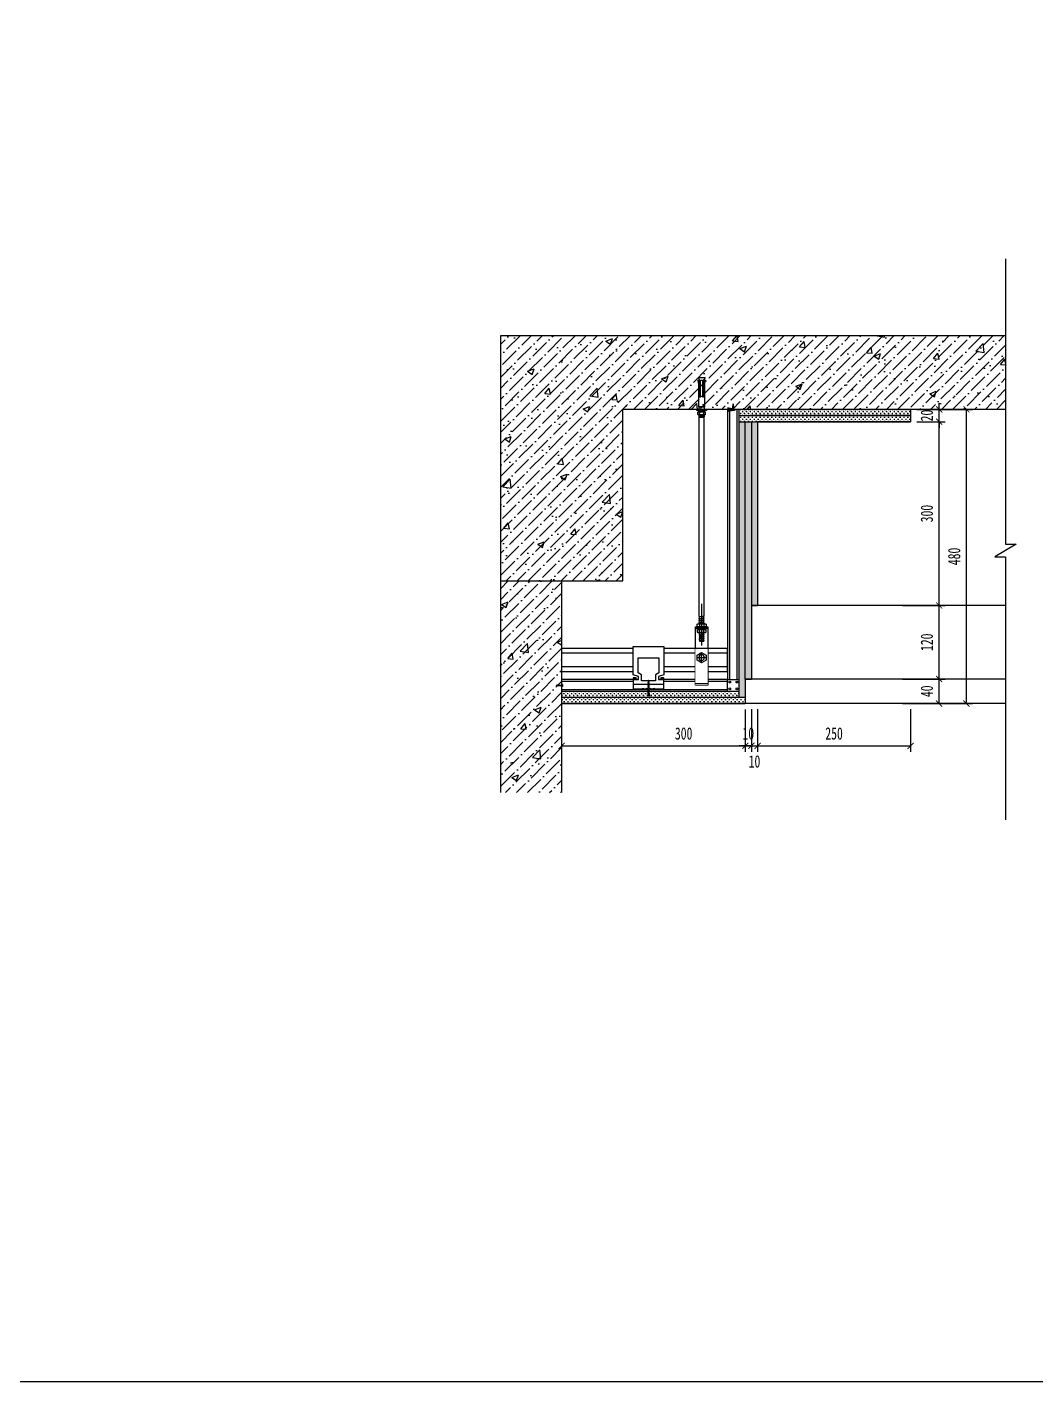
# Model space of a CAD drawing. Header units: millimetres. Extents: x 413534 to 445094, y -245300 to -235817.
# Drawn here: x 417918 to 419566, y -240239 to -238028 of the extents above; entities that cross this region are included whole.
import ezdxf

# ---------------------------------------------------------------- set-up
doc = ezdxf.new("R2010")
doc.units = ezdxf.units.MM
doc.header["$LTSCALE"] = 150
doc.header["$MEASUREMENT"] = 0
for name, pattern in [('CENTER', [50.800000000000004, 31.75, -6.35, 6.35, -6.35]), ('DASH', [0.35, 0.25, -0.1]), ('DASHEDX2', [38.099999999999994, 25.4, -12.7])]:
    doc.linetypes.add(name, pattern=pattern)
doc.layers.get('Defpoints').update_dxf_attribs({"color": 6})
for name, color, linetype in [('0-bh(填充)', 251, 'Continuous'), ('4-Fine(立面细线)', 251, 'Continuous'), ('4-Wide(立面宽线)', 4, 'Continuous'), ('A-土建墙（含管井、立管）', 6, 'Continuous'), ('D-节点填充', 250, 'Continuous'), ('D-造型细线', 146, 'Continuous'), ('E-立面轮廓线', 4, 'Continuous'), ('E-立面造型线', 3, 'Continuous'), ('E-顶面轮廓线', 4, 'Continuous')]:
    doc.layers.add(name, color=color, linetype=linetype)
doc.layers.add('DEFPOINTS(视图框)', color=250, linetype='Continuous', plot=False)
doc.styles.add('DIM', font='', dxfattribs={"width": 0.7})
doc.styles.get('DIM').set_extended_font_data('SimSun')
doc.dimstyles.new('10', dxfattribs={"dimscale": 10, "dimtxt": 2, "dimasz": 1, "dimexe": 1, "dimexo": 1, "dimgap": 1, "dimtad": 1, "dimdec": 0, "dimzin": 0, "dimdsep": 46, "dimtxsty": 'DIM', "dimblk": 'ARCHTICK', "dimcen": 0, "dimclrd": 5, "dimclre": 5, "dimclrt": 35, "dimadec": 0, "dimazin": 0, "dimtfac": 0.5, "dimtdec": 0, "dimtix": 1, "dimtmove": 2, "dimatfit": 2, "dimldrblk": 'A', "dimfxl": 0, "dimtolj": 1, "dimtzin": 0, "dimlwd": -1, "dimlwe": -1, "dimarcsym": 0})

# ---------------------------------------------------------------- blocks, each defined once
blk = doc.blocks.new('DD1')
at = {"layer": 'E-顶面轮廓线'}
for p, q in [((270, 480), (270, 460)), ((20.00000000001455, 460), (20.00000000001455, 159.9999999999854)), ((20, 460.0000000000146), (270, 460)), ((9.999999999985448, 160), (10, 39.99999999998545)), ((10, 160), (20, 160)), ((0, 40), (0, 0)), ((0, 40), (10, 40))]:
    blk.add_line(p, q, dxfattribs=at)
blk = doc.blocks.new('*U85')
blk.add_lwpolyline([(-0.000140632560942322, 8.859776426106691e-05), (440.9997707695926, 8.859776426106691e-05), (440.9997707695926, 19.00008859776426), (-0.000140632560942322, 19.00008859776426)], close=True)
at = {"color": 251, "linetype": 'DASH', "ltscale": 25}
for points in [[(440.9997707695926, 16.00008859776426), (-0.000140632560942322, 16.00008859776426)], [(-0.000140632560942322, 3.000088597764261), (440.9997707695926, 3.000088597764261)]]:
    blk.add_lwpolyline(points, dxfattribs=at)
blk = doc.blocks.new('*U91')
blk.add_lwpolyline([(-0.000140632560942322, 8.859776426106691e-05), (270.9998593723045, 8.859776426106691e-05), (270.9998593723045, 19.00008859776426), (-0.000140632560942322, 19.00008859776426)], close=True)
at = {"color": 251, "linetype": 'DASH', "ltscale": 25}
for points in [[(270.9998593723045, 16.00008859776426), (-0.000140632560942322, 16.00008859776426)], [(-0.000140632560942322, 3.000088597764261), (270.9998593723045, 3.000088597764261)]]:
    blk.add_lwpolyline(points, dxfattribs=at)
blk = doc.blocks.new('*U92')
at = {"color": 251, "linetype": 'DASH', "ltscale": 25}
for p, q in [((0, 29.99996759825444), (271.0981020317778, 29.99996759825444)), ((0, 7.999967598254443), (271.0981020317778, 7.999967598254443))]:
    blk.add_line(p, q, dxfattribs=at)
blk.add_lwpolyline([(0, 37.99996759825444), (271.0981020317778, 37.99996759825444), (271.0981020317778, -3.240174555685371e-05), (0, -3.240174555685371e-05)], close=True)
blk = doc.blocks.new('*U86')
at = {"ltscale": 0.3}
for p, q in [((-4, 110.9981414396316), (-4, 435.9981210639578)), ((4, 110.1981414396723), (4, 435.9981210639578))]:
    blk.add_line(p, q, dxfattribs=at)
for p, q in [((4, 110.1981414396723), (-4, 110.9981414396316)), ((10, 91), (-10, 91)), ((4, 106.9981414396316), (-4, 107.7981414396199)), ((4, 103.7981414396199), (-4, 104.5981414395792)), ((4, 100.5981414395792), (-4, 101.3981414397131)), ((-3.601243410885218, 97.57419347608811), (-3.601243410885218, 93.6237536558765)), ((-3.238095238186361, 109.3219509634073), (3.238095238179085, 108.674331915885)), ((-3.238095238186361, 106.1219509635121), (3.238095238179085, 105.4743319158442)), ((-3.238095238186361, 102.9219509635004), (3.238095238179085, 102.2743319158326)), ((-3.238095238186361, 99.72195096345968), (3.238095238179085, 99.07433191579184)), ((3.601243410877942, 97.57419347608811), (3.601243410877942, 93.6237536558765)), ((3.999070719502924, 81.40185856059543), (-4.000929280497076, 80.60185856063617)), ((3.999070719502924, 78.20185856055468), (-4.000929280497076, 77.40185856059543)), ((3.999070719502924, 75.00185856054304), (-4.000929280497076, 74.20185856055468)), ((3.999070719502924, 71.8018585605023), (-4.000929280497076, 71.00185856054304)), ((-3.602172691375017, 84.42580652423203), (-3.602172691375017, 88.37624634429812)), ((3.179239415250777, 69.99822969114757), (-3.499114845573786, 69.99822969114757)), ((-3.239024518683436, 82.27804903671495), (3.237165957689285, 82.92566808438278)), ((-3.239024518683436, 79.0780490366742), (3.237165957689285, 79.72566808434203)), ((-3.239024518683436, 75.87804903680808), (3.237165957689285, 76.52566808433039)), ((-3.239024518683436, 72.67804903676733), (3.237165957689285, 73.32566808443516)), ((3.600314130380866, 84.42580652423203), (3.600314130380866, 88.37624634429812))]:
    blk.add_line(p, q)
for points in [[(-4, 98.19814143967233), (-3.238095238186361, 99.72195096345968), (-4, 101.3981414397131), (-3.238095238186361, 102.9219509635004), (-4, 104.5981414395792), (-3.238095238186361, 106.1219509635121), (-4, 107.7981414396199), (-3.238095238186361, 109.3219509634073), (-4, 110.9981414396316)], [(7.201557541266084, 91), (7.201557541266084, 89), (-7.203416102260235, 89), (-7.203416102260235, 91)], [(3.636445819705841, 98.19796063643298), (3.238095238179085, 99.07433191579184), (4, 100.5981414395792), (3.238095238179085, 102.2743319158326), (4, 103.7981414396199), (3.238095238179085, 105.4743319158442), (4, 106.9981414396316), (3.238095238179085, 108.674331915885), (4, 110.1981414396723)], [(-3.499114845573786, 69.99822969114757), (-4.000929280497076, 71.00185856054304), (-3.239024518683436, 72.67804903676733), (-4.000929280497076, 74.20185856055468), (-3.239024518683436, 75.87804903680808), (-4.000929280497076, 77.40185856059543), (-3.239024518683436, 79.0780490366742), (-4.000929280497076, 80.60185856063617), (-3.239024518683436, 82.27804903671495), (-4.000929280497076, 83.8018585605023)], [(3.635516539216042, 83.80203936374164), (3.237165957689285, 82.92566808438278), (3.999070719502924, 81.40185856059543), (3.237165957689285, 79.72566808434203), (3.999070719502924, 78.20185856055468), (3.237165957689285, 76.52566808433039), (3.999070719502924, 75.00185856054304), (3.237165957689285, 73.32566808443516), (3.999070719502924, 71.8018585605023), (3.179239415250777, 69.99822969114757)]]:
    blk.add_lwpolyline(points)
blk.add_lwpolyline([(10, -2), (10, 93), (-10, 93), (-10, -2)], close=True)
for points in [[(3.635516539216042, 83.80203936374164), (-4.000929280497076, 83.8018585605023), (-5.422307712957263, 83.8018249074812, -0.2264100498886902), (-7.203416102260235, 84.52976546686841), (-7.203416102260235, 88.27228740169085, -0.193582494185003), (-5.26528905145824, 89), (-3.400000000372529, 89), (3.399999999746797, 89), (5.263423079624772, 89, -0.2015784217214953), (7.201557541266084, 88.27228740169085), (7.201557541266084, 84.52976546686841, -0.2037215875477212), (5.420441741123796, 83.80208162436611)], [(3.636445819705841, 98.19796063643298), (-4, 98.19814143967233), (-5.421378432467463, 98.19817509269342, 0.2264100498886902), (-7.202486822381616, 97.47023453330621), (-7.202486822381616, 93.7277125986293, 0.1935824941850031), (-5.26435977096844, 93), (-3.399070719882729, 93), (3.400929280243872, 93), (5.264352360114572, 93, 0.2015784217214952), (7.202486821755883, 93.7277125986293), (7.202486821755883, 97.47023453330621, 0.2037215875477212), (5.421371020995139, 98.19791837595403)]]:
    blk.add_lwpolyline(points, format="xyb", close=True)
for points in [[(-5.26528905145824, 89, -0.2192943094475074), (-3.602172691375017, 88.37624634429812, -0.1732050807607414), (3.600314130380866, 88.37624634429812, -0.1022420012928416), (5.263423079624772, 89)], [(-5.26435977096844, 98.19794713178999, -0.2192943094475075), (-3.601243410885218, 97.57419347608811, -0.1732050807607414), (3.601243410877942, 97.57419347608811, -0.1022420012928416), (5.264352360114572, 98.19794713178999)], [(-5.26435977096844, 93, 0.2192943094475074), (-3.601243410885218, 93.6237536558765, 0.1732050807607414), (3.601243410877942, 93.6237536558765, 0.1022420012928416), (5.264352360114572, 93)], [(-5.26528905145824, 83.80205286838464, 0.2192943094475074), (-3.602172691375017, 84.42580652423203, 0.1732050807607414), (3.600314130380866, 84.42580652423203, 0.1022420012928416), (5.263423079624772, 83.80205286838464)]]:
    blk.add_lwpolyline(points, format="xyb")
blk.add_wipeout([(-10, 58), (9.999999999999996, 58), (9.999999999999996, -2), (-10, -2)])
at = {"color": 251, "linetype": 'CENTER', "ltscale": 3}
for p, q in [((0, 130.4424902988721), (0, 62.7965615169378)), ((0, 35.5530487895594), (0, 50.44695121045515)), ((7.446951210447878, 43), (-7.446951210455154, 43))]:
    blk.add_line(p, q, dxfattribs=at)
blk.add_line((-10, 58), (10, 58))
at = {"color": 251, "linetype": 'DASH', "ltscale": 15}
blk.add_line((-10, 0), (10, 0), dxfattribs=at)
blk.add_lwpolyline([(1.114131009671837e-11, 51.25581493828213), (-7.201557541266311, 47.09799375323928), (-7.201557541266311, 38.78235138318269), (1.114131009671837e-11, 34.62453019811073), (7.201557541265856, 38.78235138318269), (7.201557541265856, 47.09799375323928)], close=True)
blk.add_circle((1.114131009671837e-11, 42.94017256819643), 4.618206225616746)
blk = doc.blocks.new('QBLOCK2009062415473686')
at = {"color": 251}
for p, q in [((-1.659590296978422, 1.629227183666444), (-1.40758949683368, 1.774719183706111)), ((-1.659590296978422, 1.629228783678627), (-1.40758949683368, 1.774720783718294)), ((-1.659590296978422, 1.629228783678627), (-1.407590297028946, 1.377227983670309)), ((-1.659590296978422, 1.62923038369081), (-1.407590297028946, 1.377229583682492)), ((-1.490173496837087, 3.517638783765506), (-1.238173496887612, 3.663130783712404)), ((-1.490173496837087, 3.517641183736487), (-1.238171896875429, 3.265639583722077)), ((-1.407588697016763, 1.377222383674962), (1.288410502886109, 2.283728783671904)), ((-1.40758709700458, -0.7027608163207333), (1.288412102898292, 0.2037455836762092)), ((-1.238173496887612, 3.265637183703802), (1.007983302908542, 4.020888383736747)), ((-1.113939096940157, 5.527193983743928), (-0.8619398971786723, 5.672686783742392)), ((-1.113942296964524, 5.527193183737836), (-0.861940696995589, 5.275190783717335)), ((-0.959592697188782, 2.589352383700316), (-0.8591256433865055, 3.393088814200382)), ((-0.9595910971765989, 1.762011975750283), (-0.9595910971765989, 2.589372383758018)), ((-0.9595894971644157, -0.1546276242952445), (-0.9595894971644157, 1.527872732933247)), ((-0.8619382971664891, 5.275189183705152), (0.7116641028114827, 5.804299583711327)), ((-0.807260202775069, 3.808012336961838), (-0.6134177317580907, 5.358752106461907)), ((-0.737703896847961, 7.536750783732714), (-0.4857038968912093, 7.682243583732998)), ((-0.7377046970432275, 7.536749983726622), (-0.4857030970742926, 7.284748383759506)), ((-0.5615505633613793, 5.773689452798862), (-0.3677081400237512, 7.324428840594919)), ((-0.4857054969033925, 7.284753183748762), (0.4467089029276394, 7.598269983714999)), ((-0.3158427091038902, 7.739352285918358), (-0.05959314719802933, 9.789348783728201)), ((0.1759854926058324, 7.90472511119151), (-0.05959314719802933, 9.789348783728201)), ((0.4018728019946138, 6.097631857039232), (0.2236670246638823, 7.523273956272533)), ((0.6987089028843911, 7.743754783747136), (0.4467073029154562, 7.995756383761545)), ((0.698712903104024, 7.743765183733558), (0.4467121029520058, 7.598272383733274)), ((0.627761673022178, 4.290526107983169), (0.4495559288479853, 5.716167943324763)), ((0.8404105028384947, 2.58934038370171), (0.675443248663214, 3.909074606890499)), ((0.9636601029269514, 5.949790783744902), (0.7116577031338238, 6.201792383713837)), ((0.9636665029756841, 5.949799583719141), (0.7116657028236659, 5.804307583726768)), ((0.8404113030337612, 2.592738383731557), (0.8404113030337612, 2.370624929668338)), ((0.840409703021578, 2.13310724143048), (0.840409703021578, 0.450606529646393)), ((0.8404113030337612, 0.05312404143478489), (0.8404113030337612, -1.629376670349302)), ((1.259985703072743, 4.166385183720195), (1.007984902920725, 4.418385183769715)), ((1.259992103121476, 4.16637878376423), (1.007992103164725, 4.020885983718472)), ((1.540408902830677, 2.429226383661444), (1.288408103057009, 2.681226383710964)), ((1.540408902830677, 2.429227983673627), (1.288408103057009, 2.681227983723147)), ((1.540408902830677, 2.429227983673627), (1.288408103057009, 2.283735183675162)), ((1.540408902830677, 2.42922958368581), (1.288408103057009, 2.283736783687345)), ((1.54041050284286, 0.3492431836657488), (1.288409703069192, 0.60124318371345)), ((1.54041050284286, 0.349244783677932), (1.288409703069192, 0.2037519836776482)), ((-3.400000000001455, -9.789348783728201), (-3.400000000001455, -8.98934878372711)), ((3.400000000001455, -9.789348783728201), (-3.400000000001455, -9.789348783728201)), ((3.400000000001455, -8.98934878372711), (-3.399993256483867, -8.98934629015639)), ((-1.659588696966239, -0.450756016329251), (-1.407587896821497, -0.3052640162895841)), ((-1.659588696966239, -0.4507544163170678), (-1.407588697016763, -0.7027552163253858)), ((-1.659589497161505, -2.53073441633569), (-1.40758949721203, -2.385242416294204)), ((-1.659588696966239, -2.530733616329599), (-1.407587896821497, -2.385241616289932)), ((-1.659589497161505, -2.530733616329599), (-1.40758949721203, -2.782733616284531)), ((-1.659588696966239, -2.530732016317415), (-1.407588697016763, -2.782732816325733)), ((-1.659589497161505, -4.610734416319247), (-1.40758949721203, -4.46524241627958)), ((-1.659589497161505, -4.610733616313155), (-1.40758949721203, -4.862733616315381)), ((-1.40758949721203, -2.782733616284531), (1.288408902873925, -1.87622721628577)), ((-1.40758709700458, -2.782738416321081), (1.288412102898292, -1.876232016324138)), ((-1.40758949721203, -4.862733616315381), (1.288409702690842, -3.956226416310528)), ((-0.9595878971522325, -2.234610824290939), (-0.9595878971522325, -0.5521104670624482)), ((-0.959588697347499, -4.314605224279148), (-0.959588697347499, -2.632097179586708)), ((-0.8999992001845385, -5.389348783721289), (-0.959588697347499, -4.712097091329269)), ((0.8404113030337612, -1.407257616290735), (0.8404113030337612, -1.629371070353955)), ((0.8404105028384947, -2.026862846085351), (0.8404105028384947, -3.709371070337511)), ((0.8404105028384947, -4.10686240331961), (0.9000000000014552, -5.389348783721289)), ((1.54041050284286, -1.730734416334599), (1.288409703069192, -1.478734416285079)), ((1.540409702647594, -1.730735216293397), (1.288408902873925, -1.47873521629117)), ((1.54041050284286, -1.730734416334599), (1.288409702690842, -1.87622721628577)), ((1.54041050284286, -1.730732816322416), (1.288409703069192, -1.87622561632088)), ((1.540409702647594, -3.810735216324247), (1.288408902873925, -3.558734416315929)), ((1.540409702647594, -3.810733616312064), (1.288408902873925, -3.956226416310528)), ((3.400000000001455, -9.789348783728201), (3.400000000001455, -8.98934878372711))]:
    blk.add_line(p, q, dxfattribs=at)
for centre, start, end in [((-4.834892800085072, -5.324839983746642), 291.3836690027367, 359.060897001468), ((4.834892800085072, -5.324839983699349), 180.9391580006334, 248.6163860112547)]:
    blk.add_arc(centre, 3.935421600005369, start, end, dxfattribs=at)
blk = doc.blocks.new('g434t')
at = {"layer": '4-Fine(立面细线)', "color": 251, "linetype": 'DASHEDX2', "ltscale": 0.02}
for p, q in [((2366.12851715119, 1133.619415825851), (2366.12851715119, 1119.619415825851)), ((2366.12851715119, 1133.619415825851), (2371.12851715119, 1130.619415825851)), ((2371.12851715119, 1134.619415825851), (2371.12851715119, 1130.619415825851)), ((2441.503193184531, 1134.619415825851), (2436.753841117848, 1134.619415825851)), ((2366.12851715119, 1119.619415825851), (2371.12851715119, 1122.619415825851)), ((2406.12851715119, 1130.619415825851), (2371.12851715119, 1130.619415825851)), ((2406.12851715119, 1128.619415825851), (2371.12851715119, 1128.619415825851)), ((2371.12851715119, 1128.619415825851), (2371.12851715119, 1124.619415825851)), ((2371.12851715119, 1124.619415825851), (2406.12851715119, 1124.619415825851)), ((2371.12851715119, 1122.619415825851), (2406.12851715119, 1122.619415825851)), ((2371.12851715119, 1122.619415825851), (2371.12851715119, 1118.619415825851)), ((2426.12851715119, 1132.619415825851), (2381.12851715119, 1132.619415825851)), ((2381.128517151197, 1120.619415825851), (2426.12851715119, 1120.619415825851)), ((2406.12851715119, 1128.619415825851), (2406.12851715119, 1130.619415825851)), ((2406.12851715119, 1122.619415825851), (2406.12851715119, 1124.619415825851)), ((2426.12851715119, 1120.619415825851), (2426.12851715119, 1132.619415825851)), ((2436.12851715119, 1132.606072851186), (2435.12851715119, 1132.02854857907)), ((2436.128517151186, 1120.646362065769), (2435.128517151188, 1121.223886337886)), ((2436.753120823972, 1122.619415825851), (2441.503913478407, 1122.619415825851)), ((2441.423706538151, 1118.619415825851), (2436.833327764229, 1118.619415825851)), ((2441.422986244275, 1130.619415825851), (2436.834048058105, 1130.619415825851)), ((2442.12851715119, 1132.606072851186), (2443.12851715119, 1131.619415825851)), ((2442.128517151194, 1120.646362065769), (2443.128517151194, 1121.619415825851)), ((2446.12851715119, 1131.619415825851), (2443.12851715119, 1131.619415825851)), ((2443.12851715119, 1131.619415825851), (2443.128517151194, 1121.619415825851)), ((2443.128517151194, 1121.619415825851), (2446.12851715119, 1121.619415825851)), ((2447.12851715119, 1130.619415825851), (2446.12851715119, 1131.619415825851)), ((2446.12851715119, 1121.619415825851), (2446.12851715119, 1131.619415825851)), ((2447.12851715119, 1122.619415825851), (2446.12851715119, 1121.619415825851)), ((2447.12851715119, 1130.619415825851), (2447.12851715119, 1122.619415825851))]:
    blk.add_line(p, q, dxfattribs=at)
for points in [[(2431.12851715119, 1116.619415825851), (2433.12851715119, 1116.619415825851), (2433.12851715119, 1136.619415825851), (2431.12851715119, 1136.619415825851)], [(2431.12851715119, 1121.619415825851), (2431.12851715119, 1131.619415825851), (2426.12851715119, 1131.619415825851), (2426.12851715119, 1121.619415825851)], [(2433.12851715119, 1120.619415825851), (2435.12851715119, 1120.619415825851), (2435.12851715119, 1132.619415825851), (2433.12851715119, 1132.619415825851)]]:
    blk.add_lwpolyline(points, close=True, dxfattribs=at)
for centre, radius, start, end in [((2405.869988319357, 1282.326771666681), 151.7380400177165, 256.7643321567377, 260.6158028951613), ((2439.466817789258, 1132.673011571143), 3.338971689362253, 144.3427424566506, 217.9547092447332), ((2438.790216513122, 1132.673011571143), 3.338971689362252, 322.0452907552668, 35.6572575433494), ((2405.869988319349, 970.912059985023), 151.7380400177165, 99.38419710483872, 103.2356678432623), ((2448.355606516887, 1126.502455517406), 12.23501824683762, 160.3368353108238, 198.5040069867778), ((2439.466097495382, 1120.673011571143), 3.338971689362253, 144.3427424566506, 217.9547092447332), ((2429.901427785493, 1126.502455517406), 12.23501824683762, 341.4959930132222, 19.66316468917618), ((2438.790936806998, 1120.673011571143), 3.338971689362253, 322.0452907552668, 35.6572575433494)]:
    blk.add_arc(centre, radius, start, end, dxfattribs=at)
blk = doc.blocks.new('A$C2A732D7B')
blk.add_wipeout([(24.999999999992713, 10), (24.999999999992713, 28.999999999999993), (19.999999999992717, 28.999999999999993), (19.999999999992717, 25.999999999999993), (16.499999999999986, 25.994224367657495), (16.50000000000727, 31.000000000014552), (24.999999999999993, 33.99999999999999), (24.999999999999993, 80), (-25.000000000000004, 80), (-25.000000000000004, 33.99999999999999), (-16.500000000007283, 31.000000000007276), (-16.5, 25.999999999999993), (-20.000000000007272, 25.999999999999993), (-20.000000000007272, 28.999999999999993), (-25.00000000000728, 28.999999999999993), (-25.00000000000728, 10), (-12.00000000000728, 10), (-9.000000000007287, 11), (-6.0000000000072795, 10), (-3.0000000000072777, 11), (-7.283063041541027e-12, 10), (2.9999999999927205, 11), (5.999999999992718, 10), (8.999999999992719, 11), (11.999999999992717, 10)])
for points in [[(-25, 80), (-25, 34), (-16.50000000000728, 31.00000000000728), (-16.5, 26), (-24.5, 26), (-24.5, 18), (24.5, 18), (24.5, 26), (16.5, 26), (16.50000000000728, 31.00000000001455), (25, 34), (25, 80)], [(20.49999999999272, 26), (19.99999999999272, 26), (19.99999999999272, 29), (24.99999999999272, 29), (24.99999999999272, 10), (11.99999999999272, 10), (8.999999999992724, 11), (5.999999999992724, 10), (2.999999999992724, 11), (-7.275957614183426e-12, 10), (-3.000000000007276, 11), (-6.000000000007276, 10), (-9.000000000007276, 11), (-12.00000000000728, 10), (-25.00000000000728, 10), (-25.00000000000728, 29), (-20.00000000000728, 29), (-20.00000000000728, 26), (-20.50000000000728, 26), (-20.50000000000728, 28.5), (-24.50000000000728, 28.5), (-24.50000000000728, 10.5), (-12.08113883009355, 10.5), (-9.000000000014552, 11.527046276693), (-6.000000000007276, 10.527046276693), (-2.999999999992724, 11.527046276693), (0, 10.527046276693), (3, 11.527046276693), (5.999999999992724, 10.527046276693), (8.999999999992724, 11.527046276693), (12.08113883008627, 10.5), (24.49999999999272, 10.5), (24.5, 28.5), (20.49999999999272, 28.5)]]:
    blk.add_lwpolyline(points, close=True)
at = {"color": 251}
blk.add_lwpolyline([(-17.00000000000728, 61.32409618912789), (-17, 36.85973027157161), (-11.50000000000728, 33.85973027157161), (-11.49999999999272, 24), (11.49999999999272, 24), (11.50000000001455, 33.85973027158616), (17, 36.85973027156433), (17, 61.32409618912789)], close=True, dxfattribs=at)
at = {"color": 251, "ltscale": 0.1}
blk.add_lwpolyline([(-1.174860660015838, 17.45849528732651), (-0.7105237051800941, 18.42576066408947), (-1.065558871203393, 19.07450402247923), (-0.6537348646088503, 20.0074450002794), (-0.9148932115058415, 20.64931239344878), (-0.5957778094234527, 21.50622894290427), (-0.8009185642367811, 22.16885642719717), (-0.4818031621616683, 23.02577297663083), (-0.7325383126371889, 23.67150320109067), (0, 25), (0.6368359926491394, 24.17899262227002), (0.474917963219923, 23.38033333920612), (0.7484503115265397, 22.74305174467008), (0.5521234817788354, 21.93164057767717), (0.8712388838612242, 21.31125203969714), (0.7004867379146162, 20.50931883753219), (1.031953457626514, 19.85184102492349), (0.7421527862024959, 18.96412183307257), (1.161307707014203, 18.31066995828587), (0.7658152928706841, 17.345620489883), (1.25, 16.66666666666424), (0.8583333333299379, 15.70416666667006), (1.25, 15), (0.8333333333284827, 14.03749999999854), (1.25, 13.33333333333576), (0.8333333333284827, 12.3708333333343), (1.25, 11.66666666666424), (0.8333333333284827, 10.69583333333139), (1.25, 9.991666666661331), (0.8333333333284827, 9.0625), (1.25, 8.333333333335759), (1.25, 1.375), (2.5, 0), (-2.5, 0), (-1.25, 1.375), (-1.25, 9.141666666662786), (-1.25, 9.141666666662786), (-0.8333333333357587, 10.10416666665697), (-1.25, 10.79999999999563), (-0.8333333333357587, 11.77083333332848), (-1.25, 12.47499999999127), (-0.8333333333357587, 13.43749999999272), (-1.25, 14.14166666666279), (-0.8333333333357587, 15.12916666665842), (-1.25, 15.8166666666657), (-0.7377407314197626, 16.79473148380202)], close=True, dxfattribs=at)
blk = doc.blocks.new('BZ')
at = {"layer": 'E-立面造型线', "color": 146}
for p, q in [((0, 915.2232581892167), (5.820766091346741e-11, 449.7665495449182)), ((17.32617552721058, 449.7665495449182), (-17.67802575894166, 429.1873961581296)), ((8.731149137020111e-11, 449.7665495449182), (17.32617552721058, 449.7665495449182)), ((-17.67802575894166, 429.1873961581296), (2.91038304567337e-11, 429.1873961581296)), ((2.91038304567337e-11, 429.187396158115), (0, 0))]:
    blk.add_line(p, q, dxfattribs=at)
blk = doc.blocks.new('_ARCHTICK')
at = {"color": 0, "linetype": 'ByBlock', "const_width": 0.15}
blk.add_lwpolyline([(-0.5, -0.5), (0.5, 0.5)], dxfattribs=at)
blk = doc.blocks.new('*D151')
at = {"color": 5}
for p, q in [((418790.9824587081, -239141.7553171681), (418790.9824587081, -239210.7843324133)), ((419090.9824587081, -239141.7553171682), (419090.9824587081, -239210.7843324133)), ((418790.9824587081, -239200.7843324133), (419090.9824587081, -239200.7843324133))]:
    blk.add_line(p, q, dxfattribs=at)
at = {"layer": 'Defpoints', "color": 0}
for p in [(418790.9824587081, -239131.7553171681), (419090.9824587081, -239131.7553171682), (419090.9824587081, -239200.7843324133)]:
    blk.add_point(p, dxfattribs=at)
at = {"color": 5, "xscale": 10, "yscale": 10, "zscale": 10, "rotation": 180}
blk.add_blockref('_ARCHTICK', (418790.9824587081, -239200.7843324133), dxfattribs=at)
at = {"color": 5, "xscale": 10, "yscale": 10, "zscale": 10}
blk.add_blockref('_ARCHTICK', (419090.9824587081, -239200.7843324133), dxfattribs=at)
at = {"color": 35, "insert": (418990.3456741386, -239180.7843324133), "char_height": 20, "attachment_point": 5, "style": 'DIM'}
blk.add_mtext('\\A1;300', dxfattribs=at)
blk = doc.blocks.new('A')
at = {"color": 1}
for p, q in [((-0.3688396396728422, 3.638e-12), (-2.127066897330223, 0)), ((-1.435067392276323, 1.147654099946521), (-1.089590771724032, 1.437450103912849)), ((-1.435067392276323, 1.147654099946521), (-0.3688396396728422, 0)), ((-1.435067392276323, -1.147654099946521), (-0.3688396396728422, 0)), ((-1.089590771724032, 1.437450103912849), (0, 0)), ((-1.089590771724032, -1.437450103912849), (0, 0)), ((-1.435067392276323, -1.147654099946521), (-1.089590771724032, -1.437450103912849))]:
    blk.add_line(p, q, dxfattribs=at)
for points in [[(-1.435067392276323, 1.147654099946521), (-1.089590771724032, 1.437450103912849), (-0.3688396396728422, 0), (0, 0)], [(-1.435067392276323, -1.147654099946521), (-1.089590771724032, -1.437450103912849), (-0.3688396396728422, 0), (0, 0)]]:
    blk.add_solid(points, dxfattribs=at)
blk = doc.blocks.new('*D152')
at = {"color": 5}
for p, q in [((419100.9824587081, -239140.7843324133), (419100.9824587081, -239210.7843324133)), ((419090.9824587081, -239141.7553171682), (419090.9824587081, -239210.7843324133)), ((419090.9824587081, -239200.7843324133), (419080.9824587081, -239200.7843324133)), ((419090.9824587081, -239200.7843324133), (419100.9824587081, -239200.7843324133)), ((419100.9824587081, -239200.7843324133), (419110.9824587081, -239200.7843324133))]:
    blk.add_line(p, q, dxfattribs=at)
at = {"layer": 'Defpoints', "color": 0}
for p in [(419100.9824587081, -239091.7553171682), (419090.9824587081, -239131.7553171682), (419100.9824587081, -239200.7843324133)]:
    blk.add_point(p, dxfattribs=at)
at = {"color": 5, "xscale": 10, "yscale": 10, "zscale": 10}
blk.add_blockref('_ARCHTICK', (419090.9824587081, -239200.7843324133), dxfattribs=at)
at = {"color": 5, "xscale": 10, "yscale": 10, "zscale": 10, "rotation": 180}
blk.add_blockref('_ARCHTICK', (419100.9824587081, -239200.7843324133), dxfattribs=at)
at = {"color": 35, "insert": (419095.9824587081, -239180.7843324133), "char_height": 20, "attachment_point": 5, "style": 'DIM'}
blk.add_mtext('\\A1;10', dxfattribs=at)
blk = doc.blocks.new('*D153')
at = {"color": 5}
for p, q in [((419100.9824587081, -239140.7843324133), (419100.9824587081, -239210.7843324133)), ((419111.0544317825, -239140.7843324133), (419111.0544317825, -239210.7843324133)), ((419100.9824587081, -239200.7843324133), (419090.9824587081, -239200.7843324133)), ((419100.9824587081, -239200.7843324133), (419111.0544317825, -239200.7843324133)), ((419111.0544317825, -239200.7843324133), (419121.0544317825, -239200.7843324133))]:
    blk.add_line(p, q, dxfattribs=at)
at = {"layer": 'Defpoints', "color": 0}
for p in [(419111.0544317825, -238971.7553171682), (419100.9824587081, -239091.7553171682), (419111.0544317825, -239200.7843324133)]:
    blk.add_point(p, dxfattribs=at)
at = {"color": 5, "xscale": 10, "yscale": 10, "zscale": 10}
blk.add_blockref('_ARCHTICK', (419100.9824587081, -239200.7843324133), dxfattribs=at)
at = {"color": 5, "xscale": 10, "yscale": 10, "zscale": 10, "rotation": 180}
blk.add_blockref('_ARCHTICK', (419111.0544317825, -239200.7843324133), dxfattribs=at)
at = {"color": 35, "insert": (419106.0184452453, -239226.4322542752), "char_height": 20, "attachment_point": 5, "style": 'DIM'}
blk.add_mtext('\\A1;10', dxfattribs=at)
blk = doc.blocks.new('*D154')
at = {"color": 5}
for p, q in [((419111.0544317825, -239140.7843324133), (419111.0544317825, -239210.7843324133)), ((419360.9824587081, -239140.7843324133), (419360.9824587081, -239210.7843324133)), ((419111.0544317825, -239200.7843324133), (419360.9824587081, -239200.7843324133))]:
    blk.add_line(p, q, dxfattribs=at)
at = {"layer": 'Defpoints', "color": 0}
for p in [(419360.9824587081, -238671.7553171682), (419111.0544317825, -238971.7553171682), (419360.9824587081, -239200.7843324133)]:
    blk.add_point(p, dxfattribs=at)
at = {"color": 5, "xscale": 10, "yscale": 10, "zscale": 10, "rotation": 180}
blk.add_blockref('_ARCHTICK', (419111.0544317825, -239200.7843324133), dxfattribs=at)
at = {"color": 5, "xscale": 10, "yscale": 10, "zscale": 10}
blk.add_blockref('_ARCHTICK', (419360.9824587081, -239200.7843324133), dxfattribs=at)
at = {"color": 35, "insert": (419236.0184452453, -239180.7843324133), "char_height": 20, "attachment_point": 5, "style": 'DIM'}
blk.add_mtext('\\A1;250', dxfattribs=at)
blk = doc.blocks.new('*D155')
at = {"color": 5}
for p, q in [((419347.6057449754, -239091.7553171682), (419417.6057449754, -239091.7553171682)), ((419407.6057449754, -239131.7553171681), (419407.6057449754, -239091.7553171682)), ((419347.6057449754, -239131.7553171681), (419417.6057449754, -239131.7553171681))]:
    blk.add_line(p, q, dxfattribs=at)
at = {"layer": 'Defpoints', "color": 0}
for p in [(419090.9824587081, -239091.7553171682), (419407.6057449754, -239091.7553171682), (419090.9824587081, -239131.7553171681)]:
    blk.add_point(p, dxfattribs=at)
at = {"color": 5, "xscale": 10, "yscale": 10, "zscale": 10}
for p, rotation in [((419407.6057449754, -239091.7553171682), 90), ((419407.6057449754, -239131.7553171681), 270)]:
    blk.add_blockref('_ARCHTICK', p, dxfattribs=dict(at, rotation=rotation))
at = {"color": 35, "insert": (419387.6057449755, -239111.7553171681), "char_height": 20, "attachment_point": 5, "rotation": 90, "style": 'DIM'}
blk.add_mtext('\\A1;40', dxfattribs=at)
blk = doc.blocks.new('*D156')
at = {"color": 5}
for p, q in [((419347.6057449754, -238971.7553171682), (419417.6057449754, -238971.7553171682)), ((419407.6057449754, -239091.7553171682), (419407.6057449754, -238971.7553171682)), ((419347.6057449754, -239091.7553171682), (419417.6057449754, -239091.7553171682))]:
    blk.add_line(p, q, dxfattribs=at)
at = {"layer": 'Defpoints', "color": 0}
for p in [(419313.6031101666, -238971.7553171682), (419407.6057449754, -238971.7553171682), (419090.9824587081, -239091.7553171682)]:
    blk.add_point(p, dxfattribs=at)
at = {"color": 5, "xscale": 10, "yscale": 10, "zscale": 10}
for p, rotation in [((419407.6057449754, -238971.7553171682), 90), ((419407.6057449754, -239091.7553171682), 270)]:
    blk.add_blockref('_ARCHTICK', p, dxfattribs=dict(at, rotation=rotation))
at = {"color": 35, "insert": (419387.6057449755, -239031.7553171681), "char_height": 20, "attachment_point": 5, "rotation": 90, "style": 'DIM'}
blk.add_mtext('\\A1;120', dxfattribs=at)
blk = doc.blocks.new('*D157')
at = {"color": 5}
for p, q in [((419370.9824587081, -238671.7553171682), (419417.6057449754, -238671.7553171682)), ((419407.6057449754, -238971.7553171682), (419407.6057449754, -238671.7553171682)), ((419347.6057449754, -238971.7553171682), (419417.6057449754, -238971.7553171682))]:
    blk.add_line(p, q, dxfattribs=at)
at = {"layer": 'Defpoints', "color": 0}
for p in [(419360.9824587081, -238671.7553171682), (419407.6057449754, -238671.7553171682), (419313.6031101666, -238971.7553171682)]:
    blk.add_point(p, dxfattribs=at)
at = {"color": 5, "xscale": 10, "yscale": 10, "zscale": 10}
for p, rotation in [((419407.6057449754, -238671.7553171682), 90), ((419407.6057449754, -238971.7553171682), 270)]:
    blk.add_blockref('_ARCHTICK', p, dxfattribs=dict(at, rotation=rotation))
at = {"color": 35, "insert": (419387.6057449755, -238821.7553171681), "char_height": 20, "attachment_point": 5, "rotation": 90, "style": 'DIM'}
blk.add_mtext('\\A1;300', dxfattribs=at)
blk = doc.blocks.new('*D158')
at = {"color": 5}
for p, q in [((419370.9824587081, -238651.7553171683), (419417.6057449754, -238651.7553171683)), ((419407.6057449754, -238651.7553171683), (419407.6057449754, -238641.7553171683)), ((419407.6057449754, -238671.7553171682), (419407.6057449754, -238651.7553171683)), ((419370.9824587081, -238671.7553171682), (419417.6057449754, -238671.7553171682)), ((419407.6057449754, -238671.7553171682), (419407.6057449754, -238681.7553171682))]:
    blk.add_line(p, q, dxfattribs=at)
at = {"layer": 'Defpoints', "color": 0}
for p in [(419360.9824587081, -238651.7553171683), (419407.6057449754, -238651.7553171683), (419360.9824587081, -238671.7553171682)]:
    blk.add_point(p, dxfattribs=at)
at = {"color": 5, "xscale": 10, "yscale": 10, "zscale": 10}
for p, rotation in [((419407.6057449754, -238651.7553171683), 270), ((419407.6057449754, -238671.7553171682), 90)]:
    blk.add_blockref('_ARCHTICK', p, dxfattribs=dict(at, rotation=rotation))
at = {"color": 35, "insert": (419387.6057449755, -238661.7553171682), "char_height": 20, "attachment_point": 5, "rotation": 90, "style": 'DIM'}
blk.add_mtext('\\A1;20', dxfattribs=at)
blk = doc.blocks.new('*D159')
at = {"color": 5}
for p, q in [((419392.1934167279, -238651.7553171682), (419462.1934167279, -238651.7553171682)), ((419452.1934167279, -239131.7553171681), (419452.1934167279, -238651.7553171682)), ((419392.1934167279, -239131.7553171681), (419462.1934167279, -239131.7553171681))]:
    blk.add_line(p, q, dxfattribs=at)
at = {"layer": 'Defpoints', "color": 0}
for p in [(419347.6057449754, -238651.7553171682), (419452.1934167279, -238651.7553171682), (419347.6057449754, -239131.7553171681)]:
    blk.add_point(p, dxfattribs=at)
at = {"color": 5, "xscale": 10, "yscale": 10, "zscale": 10}
for p, rotation in [((419452.1934167279, -238651.7553171682), 90), ((419452.1934167279, -239131.7553171681), 270)]:
    blk.add_blockref('_ARCHTICK', p, dxfattribs=dict(at, rotation=rotation))
at = {"color": 35, "insert": (419432.1934167279, -238891.7553171681), "char_height": 20, "attachment_point": 5, "rotation": 90, "style": 'DIM'}
blk.add_mtext('\\A1;480', dxfattribs=at)

msp = doc.modelspace()

# ---------------------------------------------------------------- hatches: boundary and pattern name
at = {"layer": '0-bh(填充)'}
h = msp.add_hatch(dxfattribs=at)
h.set_pattern_fill('CROSS', color=250, scale=2, style=0)
h.set_pattern_definition([(0, (2151.376493528456, 10538.0060629849), (3.175, 3.175), [1.5875, -4.7625]), (90, (2152.170243528456, 10537.2123129849), (-3.175, 3.175), [1.5875, -4.7625])])
h.paths.add_polyline_path([(419360.9824587081, -238651.7553171682), (419080.9824587081, -238651.7553171682), (419080.9824587081, -238661.7553171681), (419360.9824587081, -238661.7553171682)])
h.paths.add_polyline_path([(419360.9824587081, -238661.7553171682), (419080.9824587081, -238661.7553171681), (419080.9824587081, -238671.7553171681), (419360.9824587081, -238671.7553171682)])
h = msp.add_hatch(dxfattribs=at)
h.set_pattern_fill('CROSS', color=250, scale=0.5, style=0)
h.set_pattern_definition([(7.016477563892661e-15, (419080.9824587081, -238772.9102341101), (3.175, 3.175), [1.5875, -4.7625]), (90, (419081.7762087081, -238773.7039841102), (-3.175, 3.175), [1.5875, -4.7625])])
h.paths.add_polyline_path([(419080.9824587081, -238671.7553171681), (419090.9824587081, -238671.7553171681), (419090.9824587081, -239121.7553171681), (419080.9824587081, -239121.7553171682), (419080.9824587081, -238772.9102341101)])
h = msp.add_hatch(dxfattribs=at)
h.set_pattern_fill('CROSS', color=250, scale=0.5, style=0)
h.set_pattern_definition([(7.016477563892661e-15, (419090.9824587081, -238981.7553171683), (3.175, 3.175), [1.5875, -4.7625]), (90, (419091.7762087081, -238982.5490671684), (-3.175, 3.175), [1.5875, -4.7625])])
h.paths.add_polyline_path([(419100.9824587081, -238971.7553171682), (419110.9824587081, -238971.7553171682), (419110.9824587081, -238673.7553171682), (419100.9824587081, -238673.7553171682)])
h.paths.add_polyline_path([(419100.9824587081, -238673.7553171682), (419090.9824587081, -238671.7553171681), (419090.9824587082, -238702.7553171682), (419091.5480114073, -239091.7553171682), (419100.9824587082, -239091.7553171682), (419100.9824587081, -238971.7553171682)])
h = msp.add_hatch(dxfattribs=at)
h.set_pattern_fill('CROSS', color=250, scale=0.5, style=0)
h.set_pattern_definition([(7.016477563892661e-15, (418279.705110512, -239121.7553171682), (3.175, 3.175), [1.5875, -4.7625]), (90, (418280.498860512, -239122.5490671682), (-3.175, 3.175), [1.5875, -4.7625])])
h.paths.add_polyline_path([(418790.9824587032, -239111.7553171682), (418790.9824587032, -239121.7553171681), (419080.9824587081, -239121.7553171682), (419080.9824587081, -239113.2851009015), (419080.6348453203, -239113.0945482092), (419079.9679470154, -239113.3832487738), (419079.9659436811, -239113.3890837281), (419079.4681786537, -239113.0945482092), (419078.8042148379, -239113.3747017177), (419078.7965660936, -239113.3969796136), (419078.3086712444, -239113.1295282427), (419077.6246266758, -239113.4125651158), (419077.136576377, -239113.1362421162), (419076.437644604, -239113.4496644362), (419076.4534497675, -239113.4063358505), (419075.9953753747, -239113.1352859139), (419075.3157920414, -239113.4269525807), (419074.8228753748, -239113.1352859139), (419074.1491253749, -239113.4269525807), (419073.6562087081, -239113.1352859139), (419072.9824587081, -239113.4269525807), (419072.4895420415, -239113.152785914), (419071.8157920414, -239113.4269525807), (419071.3405243653, -239113.0880232857), (419070.6649897373, -239113.3648679757), (419070.2075734249, -239113.071459531), (419069.5861699907, -239113.2743200008), (419069.1259355218, -239113.0422932972), (419068.5645822804, -239113.1618197993), (419068.1303103037, -239112.938439018), (419066.8729312131, -239113.2426710282), (419065.9824587081, -239112.5519525807), (419067.427198973, -239111.7553171682)])
h = msp.add_hatch(dxfattribs=at)
h.set_pattern_fill('CROSS', color=250, scale=0.5, style=0)
h.set_pattern_definition([(7.016477563892661e-15, (418289.705110512, -239131.7553171682), (3.175, 3.175), [1.5875, -4.7625]), (90, (418290.498860512, -239132.5490671682), (-3.175, 3.175), [1.5875, -4.7625])])
h.paths.add_polyline_path([(418790.9824587031, -239121.7553171681), (418790.9824587032, -239131.7553171681), (419090.9824587081, -239131.7553171681), (419090.9824587081, -239123.2851009015), (419090.6348453203, -239123.0945482091), (419089.9679470154, -239123.3832487737), (419089.9659436811, -239123.389083728), (419089.4681786537, -239123.0945482091), (419088.8042148379, -239123.3747017176), (419088.7965660936, -239123.3969796135), (419088.3086712444, -239123.1295282427), (419087.6246266758, -239123.4125651158), (419087.136576377, -239123.1362421162), (419086.437644604, -239123.4496644361), (419086.4534497675, -239123.4063358505), (419085.9953753747, -239123.1352859139), (419085.3157920414, -239123.4269525807), (419084.8228753748, -239123.1352859139), (419084.1491253749, -239123.4269525807), (419083.6562087081, -239123.1352859139), (419082.9824587081, -239123.4269525807), (419082.4895420415, -239123.1527859139), (419081.8157920414, -239123.4269525807), (419081.3405243653, -239123.0880232857), (419080.6649897373, -239123.3648679757), (419080.2075734249, -239123.071459531), (419079.5861699907, -239123.2743200008), (419079.1259355218, -239123.0422932972), (419078.5645822804, -239123.1618197993), (419078.1303103037, -239122.9384390179), (419076.8729312131, -239123.2426710282), (419075.9824587081, -239122.5519525807), (419077.427198973, -239121.7553171682)])
at = {"layer": 'D-节点填充'}
h = msp.add_hatch(dxfattribs=at)
h.set_pattern_fill('ANSI36', color=256, scale=8, style=0)
h.set_pattern_definition([(45, (102106.7475569225, -116516.503196918), (6.735192090801869, 24.69570433294017), [31.75, -6.35, 0, -6.35])])
h.paths.add_polyline_path([(419516.2237616252, -238651.7553171682), (419516.2237616253, -238531.7553171682), (418690.9824586983, -238531.7553171682), (418690.9824586983, -238931.7553171682), (418890.9824586983, -238931.7553171682), (418890.9824586983, -238651.7553171682)])
h = msp.add_hatch(dxfattribs=at)
h.set_pattern_fill('AR-CONC', color=256, scale=0.6, style=0)
h.set_pattern_definition([(49.99999999999999, (418389.7051105021, -238931.7553171682), (109.3108013976024, -9.563451323341852), [11.43, -125.73]), (355, (418389.7051105021, -238931.7553171682), (-21.14569558540019, 114.633985729308), [9.144, -100.584]), (100.451, (418398.8143105021, -238932.5522671682), (88.16550099957554, 105.0700126921751), [9.714, -106.854]), (46.1842, (418389.7051105021, -238901.2753171682), (162.6474245352779, -25.22539675963629), [17.145, -188.595]), (96.6356, (418403.2590505022, -238903.3774171682), (142.4425406797423, 148.4553335340295), [14.57099999999998, -160.2809999999996]), (351.1840000000001, (418389.7051105021, -238901.2753171682), (142.4427634883604, 148.4550707163586), [13.716, -150.876]), (21, (418404.9451105022, -238908.8953171682), (90.96892790122996, -61.3593111100575), [11.43, -125.73]), (326.0000000000001, (418404.9451105022, -238908.8953171682), (37.08121700858824, 110.5127796733916), [9.144, -100.584]), (71.4514, (418412.5258105021, -238914.0085771682), (128.0498944620747, 49.15371462963447), [9.713999999999995, -106.854]), (37.50000000000001, (418389.7051105021, -238931.7553171682), (1.85316195035509, 50.73302332389186), [0, -99.3648, 0, -102.108, 0, -100.965]), (7.499999999999999, (418389.7051105021, -238931.7553171682), (40.09179750618345, 60.10834489087171), [0, -58.21679999999999, 0, -97.0788, 0, -38.481]), (327.5, (418355.7199105021, -238931.7553171682), (81.35435710012284, -3.437246395604074), [0, -38.09999999999998, 0, -118.872, 0, -157.7339999999999]), (317.5, (418340.4799105022, -238931.7553171682), (88.87750883161083, 15.25589461999981), [0, -49.52999999999999, 0, -78.9432, 0, -112.014])])
h.paths.add_polyline_path([(419516.2237616252, -238651.7553171682), (419516.2237616253, -238531.7553171682), (418690.9824586983, -238531.7553171682), (418690.9824586983, -238931.7553171682), (418890.9824586983, -238931.7553171682), (418890.9824586983, -238651.7553171682)])
h = msp.add_hatch(dxfattribs=at)
h.set_pattern_fill('ANSI36', color=256, scale=8, style=0)
h.set_pattern_definition([(45, (100308.024905122, -113145.902652845), (6.735192090801869, 24.69570433294017), [31.75, -6.35, 0, -6.35])])
h.paths.add_polyline_path([(418690.9824586983, -238931.7553171681), (418690.9824586983, -239277.2285274067), (418790.9824587032, -239277.2285274068), (418790.9824587032, -238931.7553171681)])
h = msp.add_hatch(dxfattribs=at)
h.set_pattern_fill('AR-CONC', color=256, scale=0.6, style=0)
h.set_pattern_definition([(49.99999999999999, (418438.439978777, -239373.657223952), (109.3108013976024, -9.563451323341852), [11.43, -125.73]), (355, (418438.439978777, -239373.657223952), (-21.14569558540019, 114.633985729308), [9.144, -100.584]), (100.451, (418447.549178777, -239374.454173952), (88.16550099957554, 105.0700126921751), [9.714, -106.854]), (46.1842, (418438.439978777, -239343.177223952), (162.6474245352779, -25.22539675963629), [17.145, -188.595]), (96.6356, (418451.993918777, -239345.279323952), (142.4425406797423, 148.4553335340295), [14.57099999999998, -160.2809999999996]), (351.1840000000001, (418438.439978777, -239343.177223952), (142.4427634883604, 148.4550707163586), [13.716, -150.876]), (21, (418453.679978777, -239350.797223952), (90.96892790122996, -61.3593111100575), [11.43, -125.73]), (326.0000000000001, (418453.679978777, -239350.797223952), (37.08121700858824, 110.5127796733916), [9.144, -100.584]), (71.4514, (418461.2606787769, -239355.910483952), (128.0498944620747, 49.15371462963447), [9.713999999999995, -106.854]), (37.50000000000001, (418438.439978777, -239373.657223952), (1.85316195035509, 50.73302332389186), [0, -99.3648, 0, -102.108, 0, -100.965]), (7.499999999999999, (418438.439978777, -239373.657223952), (40.09179750618345, 60.10834489087171), [0, -58.21679999999999, 0, -97.0788, 0, -38.481]), (327.5, (418404.454778777, -239373.657223952), (81.35435710012284, -3.437246395604074), [0, -38.09999999999998, 0, -118.872, 0, -157.7339999999999]), (317.5, (418389.214778777, -239373.657223952), (88.87750883161083, 15.25589461999981), [0, -49.52999999999999, 0, -78.9432, 0, -112.014])])
h.paths.add_polyline_path([(418790.9824587032, -239142.5380238676), (418790.9824587032, -238956.1269604627), (418790.9824587032, -238938.5954950833), (418690.9824586983, -238931.7553171682), (418690.9824586983, -239023.8189805482), (418690.9824586983, -239062.877732231), (418690.9824586983, -239277.2285274068), (418790.9824587032, -239277.2285274068), (418790.9824587032, -239073.3207305651), (418790.9824587049, -238931.7553171681)])

# ---------------------------------------------------------------- linework, layer by layer
at = {"layer": '4-Wide(立面宽线)', "color": 4}
msp.add_line((419080.9824587081, -238671.7553171681), (419360.9824587081, -238671.7553171682), dxfattribs=at)
at = {"layer": 'A-土建墙（含管井、立管）', "color": 6}
for p, q in [((419516.2237616252, -238531.7553171683), (418690.9824586961, -238531.7553171683)), ((419516.2237616253, -238651.7553171683), (418890.9824586983, -238651.7553171682)), ((418690.9824586983, -238931.7553171682), (418690.9824586983, -239277.2285274068)), ((418790.9824587032, -238931.7553171682), (418790.9824587032, -239277.2285274068))]:
    msp.add_line(p, q, dxfattribs=at)
msp.add_lwpolyline([(418690.9824586983, -238531.7553171682), (418690.9824586983, -238931.7553171682), (418890.9824586983, -238931.7553171682), (418890.9824586983, -238651.7553171682)], dxfattribs=at)
at = {"layer": 'D-造型细线', "color": 44}
for p, q in [((419080.9824587081, -239081.7553171682), (419080.9824587081, -238651.7553171682)), ((419080.9824587081, -239121.7553171681), (419080.9824587081, -238651.7553171681)), ((419080.9824587081, -238661.7553171681), (419360.9824587081, -238661.7553171682)), ((419090.9824587081, -239091.7553171682), (419090.9824587081, -238671.7553171681)), ((419360.9824587081, -238661.7553171682), (419100.9824587081, -238661.7553171682)), ((419100.9824587081, -238673.7553171681), (419100.9824587081, -238971.7553171682)), ((418790.9824587032, -239111.7553171681), (419080.9824587081, -239111.7553171682)), ((419090.9824587081, -239121.7553171681), (418790.9824587031, -239121.7553171681))]:
    msp.add_line(p, q, dxfattribs=at)
at = {"layer": 'D-造型细线', "color": 8, "const_width": 0.9999999999999998}
for points in [[(419080.9824587084, -238661.7553163468), (419080.9824587081, -238651.7553171682), (419061.9824587082, -238651.7553163471), (419061.9824587083, -238661.7553163471)], [(418800.9824587028, -239092.755317168), (418790.9824595242, -239092.7553171683), (418790.9824587032, -239111.7553171681), (418800.9824587032, -239111.755317168)]]:
    msp.add_lwpolyline(points, dxfattribs=at)
at = {"layer": 'D-造型细线'}
for centre in [(419065.5921578795, -239096.7520832336), (419077.3727595367, -239096.7520832336), (419065.5921578795, -239107.7583739069), (419077.3727595367, -239107.7583739069)]:
    msp.add_circle(centre, 1.41710609672009, dxfattribs=at)
at = {"layer": 'E-立面轮廓线'}
for p, q in [((419090.9824587081, -239131.7553171682), (418790.9824587081, -239131.7553171681)), ((418790.9824587031, -239131.7553171681), (419090.9824587081, -239131.7553171681))]:
    msp.add_line(p, q, dxfattribs=at)
at = {"layer": 'E-立面造型线', "color": 251}
for p, q in [((419516.2237616252, -238971.7553171682), (419110.9824587081, -238971.7553171682)), ((419516.2237616251, -239091.7553171682), (419100.9824587081, -239091.7553171682)), ((419516.2237616251, -239131.7553171681), (419090.9824587081, -239131.7553171682))]:
    msp.add_line(p, q, dxfattribs=at)
at = {"layer": 'E-顶面轮廓线'}
msp.add_lwpolyline([(419360.9824587081, -238651.7553171682), (419360.9824587081, -238671.7553171682), (419110.9824587081, -238671.7553171682), (419110.9824587081, -238971.7553171682), (419100.9824587081, -238971.7553171682), (419100.9824587081, -239091.7553171682), (419090.9824587081, -239091.7553171682), (419090.9824587081, -239131.7553171682)], dxfattribs=at)

# ---------------------------------------------------------------- block references
msp.add_blockref('DD1', (419090.9824587081, -239131.7553171682))
msp.add_blockref('DD1', (419090.9824587081, -239131.7553171682))
at = {"layer": 'D-节点填充'}
msp.add_blockref('BZ', (419516.2237616252, -239321.3517171745), dxfattribs=at)
at = {"layer": 'D-造型细线', "rotation": 270}
msp.add_blockref('*U85', (419061.9823701103, -238651.7554578007), dxfattribs=at)
at = {"layer": 'D-造型细线', "xscale": 0.54, "yscale": 0.5399999999999999, "zscale": 0.5399999999999999}
msp.add_blockref('QBLOCK2009062415473686', (419071.4068455688, -238648.0405355208, -6.722419434853841e-07), dxfattribs=at)
at = {"layer": 'D-造型细线', "xscale": -1, "rotation": 359.9999999983019}
msp.add_blockref('*U92', (419062.080560735, -239079.7534944356), dxfattribs=at)
at = {"layer": 'D-造型细线'}
msp.add_blockref('*U91', (418790.9825993358, -239111.755317168), dxfattribs=at)
at = {"layer": 'D-造型细线', "xscale": 0.54, "yscale": 0.5399999999999999, "zscale": 0.5399999999999999, "rotation": 90}
msp.add_blockref('QBLOCK2009062415473686', (418787.2676778769, -239102.3309303076, -6.722419434853841e-07), dxfattribs=at)

# ---------------------------------------------------------------- dimensions: what is measured, and where the dimension line sits
for base, p1, p2, picture, middle in [((419452.1934167279, -238651.7553171682), (419347.6057449754, -239131.7553171681), (419347.6057449754, -238651.7553171682), '*D159', (419432.1934167279, -238891.7553171681)), ((419407.6057449754, -238651.7553171683), (419360.9824587081, -238671.7553171682), (419360.9824587081, -238651.7553171683), '*D158', (419387.6057449755, -238661.7553171682)), ((419407.6057449754, -238671.7553171682), (419313.6031101666, -238971.7553171682), (419360.9824587081, -238671.7553171682), '*D157', (419387.6057449755, -238821.7553171681)), ((419407.6057449754, -238971.7553171682), (419090.9824587081, -239091.7553171682), (419313.6031101666, -238971.7553171682), '*D156', (419387.6057449755, -239031.7553171681)), ((419407.6057449754, -239091.7553171682), (419090.9824587081, -239131.7553171681), (419090.9824587081, -239091.7553171682), '*D155', (419387.6057449755, -239111.7553171681))]:
    dim = msp.add_linear_dim(base=base, p1=p1, p2=p2, angle=90, dimstyle='10')
    dim.commit()
    dim.dimension.update_dxf_attribs({"geometry": picture, "text_midpoint": middle})
for base, p1, p2, picture, middle in [((419360.9824587081, -239200.7843324133), (419111.0544317825, -238971.7553171682), (419360.9824587081, -238671.7553171682), '*D154', (419236.0184452453, -239180.7843324133)), ((419100.9824587081, -239200.7843324133), (419090.9824587081, -239131.7553171682), (419100.9824587081, -239091.7553171682), '*D152', (419095.9824587081, -239180.7843324133))]:
    dim = msp.add_linear_dim(base=base, p1=p1, p2=p2, dimstyle='10')
    dim.commit()
    dim.dimension.update_dxf_attribs({"geometry": picture, "text_midpoint": middle})
for base, p1, p2, picture, middle in [((419111.0544317825, -239200.7843324133), (419100.9824587081, -239091.7553171682), (419111.0544317825, -238971.7553171682), '*D153', (419106.0184452453, -239226.4322542752)), ((419090.9824587081, -239200.7843324133), (418790.9824587081, -239131.7553171681), (419090.9824587081, -239131.7553171682), '*D151', (418990.3456741386, -239180.7843324133))]:
    dim = msp.add_linear_dim(base=base, p1=p1, p2=p2, dimstyle='10')
    dim.commit()
    dim.dimension.update_dxf_attribs({"geometry": picture, "text_midpoint": middle, "dimtype": 160})

# ---------------------------------------------------------------- next in the draw order: block references
at = {"layer": 'D-造型细线', "xscale": -1}
for name, p in [('*U86', (419019.6721136296, -239099.7535268299)), ('A$C2A732D7B', (418932.9925416648, -239118.7552285703))]:
    msp.add_blockref(name, p, dxfattribs=at)

# ---------------------------------------------------------------- next in the draw order: linework, layer by layer
at = {"layer": 'DEFPOINTS(视图框)', "color": 1}
msp.add_lwpolyline([(413534.3018413097, -235816.5645338694), (423272.5037615771, -235816.5645338694), (423272.5037615771, -240238.9695051832), (413534.3018413097, -240238.9695051832)], close=True, dxfattribs=at)

# ---------------------------------------------------------------- next in the draw order: block references
at = {"layer": '4-Fine(立面细线)', "color": 1, "xscale": -0.8, "yscale": 0.8, "zscale": 0.8, "rotation": 90}
msp.add_blockref('g434t', (419920.9676462822, -236706.8525034473), dxfattribs=at)

doc.saveas('drawing.dxf')
